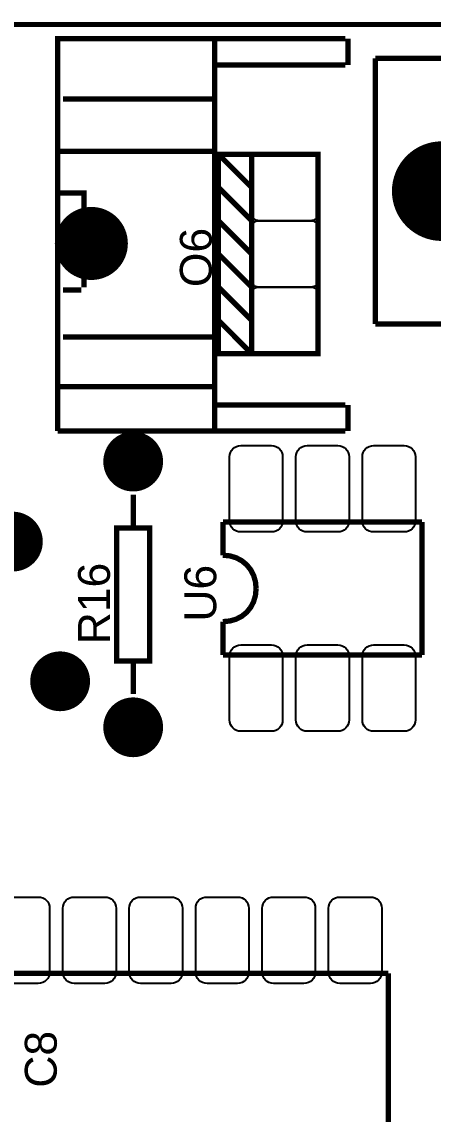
# Model space of a CAD drawing. Header units: inches. Extents: x -2.2 to 2.19, y -1.83 to 1.83.
# Drawn here: x 0.336 to 0.955, y 0.186 to 1.83 of the extents above; entities that cross this region are included whole.
import ezdxf

# ---------------------------------------------------------------- set-up
doc = ezdxf.new("R2010")
doc.units = ezdxf.units.IN
doc.layers.get('0').update_dxf_attribs({"linetype": 'CONTINUOUS'})

# ---------------------------------------------------------------- blocks, each defined once
blk = doc.blocks.new('EPAD')
at = {"const_width": 0.5}
blk.add_lwpolyline([(-0.25, 0, 1), (0.25, 0, 1)], format="xyb", close=True, dxfattribs=at)

msp = doc.modelspace()

# ---------------------------------------------------------------- linework, layer by layer
at = {"const_width": 0.008}
for points in [[(-2.193075, -1.826205), (2.187508, -1.826205), (2.187508, 1.826205), (-2.193075, 1.826205), (-2.193075, -1.826205)], [(-2.193075, -1.826205), (2.187508, -1.826205), (2.187508, 1.826205), (-2.193075, 1.826205), (-2.193075, -1.826205)], [(-2.193075, -1.826205), (2.187508, -1.826205), (2.187508, 1.826205), (-2.193075, 1.826205), (-2.193075, -1.826205)], [(0.390287, 1.214165), (0.390287, 1.804717), (0.823358, 1.804717)], [(0.390287, 1.214165), (0.390287, 1.804717), (0.823358, 1.804717)], [(0.390287, 1.214165), (0.390287, 1.804717), (0.823358, 1.804717)], [(0.827295, 1.765346), (0.827295, 1.804717)], [(0.827295, 1.765346), (0.827295, 1.804717)], [(0.827295, 1.765346), (0.827295, 1.804717)], [(0.626508, 1.214165), (0.626508, 1.80078)], [(0.626508, 1.214165), (0.626508, 1.80078)], [(0.626508, 1.214165), (0.626508, 1.80078)], [(0.868343, 1.37537), (0.868343, 1.77537)], [(1.268343, 1.77537), (0.868343, 1.77537)], [(0.868343, 1.37537), (0.868343, 1.77537)], [(1.268343, 1.77537), (0.868343, 1.77537)], [(0.868343, 1.37537), (0.868343, 1.77537)], [(1.268343, 1.77537), (0.868343, 1.77537)], [(0.823358, 1.765346), (0.626508, 1.765346)], [(0.823358, 1.765346), (0.626508, 1.765346)], [(0.823358, 1.765346), (0.626508, 1.765346)], [(0.398161, 1.714165), (0.626508, 1.714165)], [(0.398161, 1.714165), (0.626508, 1.714165)], [(0.398161, 1.714165), (0.626508, 1.714165)], [(0.394224, 1.635425), (0.626508, 1.635425)], [(0.394224, 1.635425), (0.626508, 1.635425)], [(0.394224, 1.635425), (0.626508, 1.635425)], [(0.682122, 1.330882), (0.782122, 1.330882), (0.782122, 1.630882), (0.682122, 1.630882), (0.682122, 1.330882), (0.632122, 1.330882), (0.632122, 1.630882), (0.682122, 1.630882)], [(0.682122, 1.580882), (0.632122, 1.630882)], [(0.682122, 1.330882), (0.782122, 1.330882), (0.782122, 1.630882), (0.682122, 1.630882), (0.682122, 1.330882), (0.632122, 1.330882), (0.632122, 1.630882), (0.682122, 1.630882)], [(0.682122, 1.580882), (0.632122, 1.630882)], [(0.682122, 1.330882), (0.782122, 1.330882), (0.782122, 1.630882), (0.682122, 1.630882), (0.682122, 1.330882), (0.632122, 1.330882), (0.632122, 1.630882), (0.682122, 1.630882)], [(0.682122, 1.580882), (0.632122, 1.630882)], [(0.682122, 1.530882), (0.632122, 1.580882)], [(0.682122, 1.530882), (0.632122, 1.580882)], [(0.682122, 1.530882), (0.632122, 1.580882)], [(0.433594, 1.572433), (0.394224, 1.572433)], [(0.433594, 1.572433), (0.394224, 1.572433)], [(0.433594, 1.572433), (0.394224, 1.572433)], [(0.429657, 1.430701), (0.429657, 1.466134), (0.472965, 1.466134), (0.472965, 1.529126), (0.433594, 1.529126), (0.429657, 1.529126), (0.429657, 1.572433)], [(0.429657, 1.430701), (0.429657, 1.466134), (0.472965, 1.466134), (0.472965, 1.529126), (0.433594, 1.529126), (0.429657, 1.529126), (0.429657, 1.572433)], [(0.429657, 1.430701), (0.429657, 1.466134), (0.472965, 1.466134), (0.472965, 1.529126), (0.433594, 1.529126), (0.429657, 1.529126), (0.429657, 1.572433)], [(0.682122, 1.480882), (0.632122, 1.530882)], [(0.682122, 1.480882), (0.632122, 1.530882)], [(0.682122, 1.480882), (0.632122, 1.530882)], [(0.682122, 1.430882), (0.632122, 1.480882)], [(0.682122, 1.430882), (0.632122, 1.480882)], [(0.682122, 1.430882), (0.632122, 1.480882)], [(0.398161, 1.426764), (0.42572, 1.426764)], [(0.398161, 1.426764), (0.42572, 1.426764)], [(0.398161, 1.426764), (0.42572, 1.426764)], [(0.682122, 1.380882), (0.632122, 1.430882)], [(0.682122, 1.380882), (0.632122, 1.430882)], [(0.682122, 1.380882), (0.632122, 1.430882)], [(0.682122, 1.330882), (0.632122, 1.380882)], [(0.682122, 1.330882), (0.632122, 1.380882)], [(0.682122, 1.330882), (0.632122, 1.380882)], [(1.268343, 1.37537), (0.868343, 1.37537)], [(1.268343, 1.37537), (0.868343, 1.37537)], [(1.268343, 1.37537), (0.868343, 1.37537)], [(0.398161, 1.355898), (0.626508, 1.355898)], [(0.398161, 1.355898), (0.626508, 1.355898)], [(0.398161, 1.355898), (0.626508, 1.355898)], [(0.394224, 1.281094), (0.622571, 1.281094)], [(0.394224, 1.281094), (0.622571, 1.281094)], [(0.394224, 1.281094), (0.622571, 1.281094)], [(0.823358, 1.253535), (0.626508, 1.253535)], [(0.823358, 1.253535), (0.626508, 1.253535)], [(0.823358, 1.253535), (0.626508, 1.253535)], [(0.827295, 1.214165), (0.827295, 1.253535)], [(0.827295, 1.214165), (0.827295, 1.253535)], [(0.827295, 1.214165), (0.827295, 1.253535)], [(0.390287, 1.214165), (0.823358, 1.214165)], [(0.390287, 1.214165), (0.823358, 1.214165)], [(0.390287, 1.214165), (0.823358, 1.214165)], [(0.503776, 1.068283), (0.503776, 1.118283)], [(0.503776, 1.068283), (0.503776, 1.118283)], [(0.503776, 1.068283), (0.503776, 1.118283)], [(0.478776, 0.868283), (0.528776, 0.868283), (0.528776, 1.068283), (0.478776, 1.068283), (0.478776, 0.868283)], [(0.478776, 0.868283), (0.528776, 0.868283), (0.528776, 1.068283), (0.478776, 1.068283), (0.478776, 0.868283)], [(0.478776, 0.868283), (0.528776, 0.868283), (0.528776, 1.068283), (0.478776, 1.068283), (0.478776, 0.868283)], [(0.638815, 1.027339), (0.638815, 1.077339)], [(0.638815, 1.077339), (0.938815, 1.077339)], [(0.638815, 1.027339), (0.638815, 1.077339)], [(0.638815, 1.077339), (0.938815, 1.077339)], [(0.638815, 1.027339), (0.638815, 1.077339)], [(0.638815, 1.077339), (0.938815, 1.077339)], [(0.938815, 0.877339), (0.938815, 1.077339)], [(0.938815, 0.877339), (0.938815, 1.077339)], [(0.938815, 0.877339), (0.938815, 1.077339)], [(0.688815, 0.977339), (0.687856, 0.987526), (0.685081, 0.996964), (0.680641, 1.005464), (0.67469, 1.012839), (0.66738, 1.018901), (0.658862, 1.023464), (0.64929, 1.026339), (0.638815, 1.027339)], [(0.688815, 0.977339), (0.687856, 0.987526), (0.685081, 0.996964), (0.680641, 1.005464), (0.67469, 1.012839), (0.66738, 1.018901), (0.658862, 1.023464), (0.64929, 1.026339), (0.638815, 1.027339)], [(0.688815, 0.977339), (0.687856, 0.987526), (0.685081, 0.996964), (0.680641, 1.005464), (0.67469, 1.012839), (0.66738, 1.018901), (0.658862, 1.023464), (0.64929, 1.026339), (0.638815, 1.027339)], [(0.688815, 0.977339), (0.687856, 0.966864), (0.685081, 0.957292), (0.680641, 0.948774), (0.67469, 0.941464), (0.66738, 0.935513), (0.658862, 0.931073), (0.64929, 0.928298), (0.638815, 0.927339)], [(0.688815, 0.977339), (0.687856, 0.966864), (0.685081, 0.957292), (0.680641, 0.948774), (0.67469, 0.941464), (0.66738, 0.935513), (0.658862, 0.931073), (0.64929, 0.928298), (0.638815, 0.927339)], [(0.688815, 0.977339), (0.687856, 0.966864), (0.685081, 0.957292), (0.680641, 0.948774), (0.67469, 0.941464), (0.66738, 0.935513), (0.658862, 0.931073), (0.64929, 0.928298), (0.638815, 0.927339)], [(0.638815, 0.877339), (0.638815, 0.927339)], [(0.638815, 0.877339), (0.638815, 0.927339)], [(0.638815, 0.877339), (0.638815, 0.927339)], [(0.503776, 0.818283), (0.503776, 0.868283)], [(0.503776, 0.818283), (0.503776, 0.868283)], [(0.503776, 0.818283), (0.503776, 0.868283)], [(0.638815, 0.877339), (0.938815, 0.877339)], [(0.638815, 0.877339), (0.938815, 0.877339)], [(0.638815, 0.877339), (0.938815, 0.877339)], [(-1.112075, 0.397795), (0.887925, 0.397795)], [(-1.112075, 0.397795), (0.887925, 0.397795)], [(-1.112075, 0.397795), (0.887925, 0.397795)], [(0.887925, 0.397795), (0.887925, -0.102205)], [(0.887925, 0.397795), (0.887925, -0.102205)], [(0.887925, 0.397795), (0.887925, -0.102205)]]:
    msp.add_lwpolyline(points, dxfattribs=at)
for points in [[(0.682122, 1.540882), (0.682122, 1.620882), (0.682172, 1.621921), (0.682321, 1.622926), (0.682563, 1.623893), (0.682894, 1.624817), (0.683308, 1.625694), (0.683803, 1.626518), (0.684372, 1.627285), (0.685013, 1.627991), (0.685719, 1.628631), (0.686486, 1.629201), (0.68731, 1.629695), (0.688187, 1.63011), (0.689111, 1.630441), (0.690078, 1.630683), (0.691083, 1.630831), (0.692122, 1.630882), (0.772122, 1.630882), (0.773161, 1.630831), (0.774167, 1.630683), (0.775133, 1.630441), (0.776057, 1.63011), (0.776934, 1.629695), (0.777758, 1.629201), (0.778525, 1.628631), (0.779231, 1.627991), (0.779872, 1.627285), (0.780441, 1.626518), (0.780936, 1.625694), (0.78135, 1.624817), (0.781681, 1.623893), (0.781923, 1.622926), (0.782072, 1.621921), (0.782122, 1.620882), (0.782122, 1.540882), (0.782072, 1.539843), (0.781923, 1.538837), (0.781681, 1.53787), (0.78135, 1.536946), (0.780936, 1.53607), (0.780441, 1.535246), (0.779872, 1.534478), (0.779231, 1.533772), (0.778525, 1.533132), (0.777758, 1.532563), (0.776934, 1.532069), (0.776057, 1.531654), (0.775133, 1.531323), (0.774167, 1.531081), (0.773161, 1.530932), (0.772122, 1.530882), (0.692122, 1.530882), (0.691083, 1.530932), (0.690078, 1.531081), (0.689111, 1.531323), (0.688187, 1.531654), (0.68731, 1.532069), (0.686486, 1.532563), (0.685719, 1.533132), (0.685013, 1.533772), (0.684372, 1.534478), (0.683803, 1.535246), (0.683308, 1.53607), (0.682894, 1.536946), (0.682563, 1.53787), (0.682321, 1.538837), (0.682172, 1.539843), (0.682122, 1.540882)], [(0.682122, 1.440882), (0.682122, 1.520882), (0.682172, 1.521921), (0.682321, 1.522926), (0.682563, 1.523893), (0.682894, 1.524817), (0.683308, 1.525694), (0.683803, 1.526518), (0.684372, 1.527285), (0.685013, 1.527991), (0.685719, 1.528631), (0.686486, 1.529201), (0.68731, 1.529695), (0.688187, 1.53011), (0.689111, 1.530441), (0.690078, 1.530683), (0.691083, 1.530831), (0.692122, 1.530882), (0.772122, 1.530882), (0.773161, 1.530831), (0.774167, 1.530683), (0.775133, 1.530441), (0.776057, 1.53011), (0.776934, 1.529695), (0.777758, 1.529201), (0.778525, 1.528631), (0.779231, 1.527991), (0.779872, 1.527285), (0.780441, 1.526518), (0.780936, 1.525694), (0.78135, 1.524817), (0.781681, 1.523893), (0.781923, 1.522926), (0.782072, 1.521921), (0.782122, 1.520882), (0.782122, 1.440882), (0.782072, 1.439843), (0.781923, 1.438837), (0.781681, 1.43787), (0.78135, 1.436946), (0.780936, 1.43607), (0.780441, 1.435246), (0.779872, 1.434478), (0.779231, 1.433772), (0.778525, 1.433132), (0.777758, 1.432563), (0.776934, 1.432069), (0.776057, 1.431654), (0.775133, 1.431323), (0.774167, 1.431081), (0.773161, 1.430932), (0.772122, 1.430882), (0.692122, 1.430882), (0.691083, 1.430932), (0.690078, 1.431081), (0.689111, 1.431323), (0.688187, 1.431654), (0.68731, 1.432069), (0.686486, 1.432563), (0.685719, 1.433132), (0.685013, 1.433772), (0.684372, 1.434478), (0.683803, 1.435246), (0.683308, 1.43607), (0.682894, 1.436946), (0.682563, 1.43787), (0.682321, 1.438837), (0.682172, 1.439843), (0.682122, 1.440882)], [(0.682122, 1.340882), (0.682122, 1.420882), (0.682172, 1.421921), (0.682321, 1.422926), (0.682563, 1.423893), (0.682894, 1.424817), (0.683308, 1.425694), (0.683803, 1.426518), (0.684372, 1.427285), (0.685013, 1.427991), (0.685719, 1.428631), (0.686486, 1.429201), (0.68731, 1.429695), (0.688187, 1.43011), (0.689111, 1.430441), (0.690078, 1.430683), (0.691083, 1.430831), (0.692122, 1.430882), (0.772122, 1.430882), (0.773161, 1.430831), (0.774167, 1.430683), (0.775133, 1.430441), (0.776057, 1.43011), (0.776934, 1.429695), (0.777758, 1.429201), (0.778525, 1.428631), (0.779231, 1.427991), (0.779872, 1.427285), (0.780441, 1.426518), (0.780936, 1.425694), (0.78135, 1.424817), (0.781681, 1.423893), (0.781923, 1.422926), (0.782072, 1.421921), (0.782122, 1.420882), (0.782122, 1.340882), (0.782072, 1.339843), (0.781923, 1.338837), (0.781681, 1.33787), (0.78135, 1.336946), (0.780936, 1.33607), (0.780441, 1.335246), (0.779872, 1.334478), (0.779231, 1.333772), (0.778525, 1.333132), (0.777758, 1.332563), (0.776934, 1.332069), (0.776057, 1.331654), (0.775133, 1.331323), (0.774167, 1.331081), (0.773161, 1.330932), (0.772122, 1.330882), (0.692122, 1.330882), (0.691083, 1.330932), (0.690078, 1.331081), (0.689111, 1.331323), (0.688187, 1.331654), (0.68731, 1.332069), (0.686486, 1.332563), (0.685719, 1.333132), (0.685013, 1.333772), (0.684372, 1.334478), (0.683803, 1.335246), (0.683308, 1.33607), (0.682894, 1.336946), (0.682563, 1.33787), (0.682321, 1.338837), (0.682172, 1.339843), (0.682122, 1.340882)], [(0.665815, 1.192339), (0.711815, 1.192339), (0.715291, 1.192), (0.718505, 1.191027), (0.721396, 1.189481), (0.723901, 1.187424), (0.725957, 1.18492), (0.727504, 1.182029), (0.728477, 1.178815), (0.728815, 1.175339), (0.728815, 1.079339), (0.728477, 1.075863), (0.727504, 1.072648), (0.725957, 1.069757), (0.723901, 1.067253), (0.721396, 1.065196), (0.718505, 1.06365), (0.715291, 1.062677), (0.711815, 1.062339), (0.665815, 1.062339), (0.662339, 1.062677), (0.659125, 1.06365), (0.656234, 1.065196), (0.653729, 1.067253), (0.651672, 1.069757), (0.650126, 1.072648), (0.649153, 1.075863), (0.648815, 1.079339), (0.648815, 1.175339), (0.649153, 1.178815), (0.650126, 1.182029), (0.651672, 1.18492), (0.653729, 1.187424), (0.656234, 1.189481), (0.659125, 1.191027), (0.662339, 1.192), (0.665815, 1.192339)], [(0.765815, 1.192339), (0.811815, 1.192339), (0.815291, 1.192), (0.818505, 1.191027), (0.821396, 1.189481), (0.823901, 1.187424), (0.825957, 1.18492), (0.827504, 1.182029), (0.828477, 1.178815), (0.828815, 1.175339), (0.828815, 1.079339), (0.828477, 1.075863), (0.827504, 1.072648), (0.825957, 1.069757), (0.823901, 1.067253), (0.821396, 1.065196), (0.818505, 1.06365), (0.815291, 1.062677), (0.811815, 1.062339), (0.765815, 1.062339), (0.762339, 1.062677), (0.759125, 1.06365), (0.756234, 1.065196), (0.753729, 1.067253), (0.751672, 1.069757), (0.750126, 1.072648), (0.749153, 1.075863), (0.748815, 1.079339), (0.748815, 1.175339), (0.749153, 1.178815), (0.750126, 1.182029), (0.751672, 1.18492), (0.753729, 1.187424), (0.756234, 1.189481), (0.759125, 1.191027), (0.762339, 1.192), (0.765815, 1.192339)], [(0.865815, 1.192339), (0.911815, 1.192339), (0.915291, 1.192), (0.918505, 1.191027), (0.921396, 1.189481), (0.923901, 1.187424), (0.925957, 1.18492), (0.927504, 1.182029), (0.928477, 1.178815), (0.928815, 1.175339), (0.928815, 1.079339), (0.928477, 1.075863), (0.927504, 1.072648), (0.925957, 1.069757), (0.923901, 1.067253), (0.921396, 1.065196), (0.918505, 1.06365), (0.915291, 1.062677), (0.911815, 1.062339), (0.865815, 1.062339), (0.862339, 1.062677), (0.859125, 1.06365), (0.856234, 1.065196), (0.853729, 1.067253), (0.851672, 1.069757), (0.850126, 1.072648), (0.849153, 1.075863), (0.848815, 1.079339), (0.848815, 1.175339), (0.849153, 1.178815), (0.850126, 1.182029), (0.851672, 1.18492), (0.853729, 1.187424), (0.856234, 1.189481), (0.859125, 1.191027), (0.862339, 1.192), (0.865815, 1.192339)], [(0.665815, 0.892339), (0.711815, 0.892339), (0.715291, 0.892), (0.718505, 0.891027), (0.721396, 0.889481), (0.723901, 0.887424), (0.725957, 0.88492), (0.727504, 0.882029), (0.728477, 0.878815), (0.728815, 0.875339), (0.728815, 0.779339), (0.728477, 0.775863), (0.727504, 0.772648), (0.725957, 0.769757), (0.723901, 0.767253), (0.721396, 0.765196), (0.718505, 0.76365), (0.715291, 0.762677), (0.711815, 0.762339), (0.665815, 0.762339), (0.662339, 0.762677), (0.659125, 0.76365), (0.656234, 0.765196), (0.653729, 0.767253), (0.651672, 0.769757), (0.650126, 0.772648), (0.649153, 0.775863), (0.648815, 0.779339), (0.648815, 0.875339), (0.649153, 0.878815), (0.650126, 0.882029), (0.651672, 0.88492), (0.653729, 0.887424), (0.656234, 0.889481), (0.659125, 0.891027), (0.662339, 0.892), (0.665815, 0.892339)], [(0.765815, 0.892339), (0.811815, 0.892339), (0.815291, 0.892), (0.818505, 0.891027), (0.821396, 0.889481), (0.823901, 0.887424), (0.825957, 0.88492), (0.827504, 0.882029), (0.828477, 0.878815), (0.828815, 0.875339), (0.828815, 0.779339), (0.828477, 0.775863), (0.827504, 0.772648), (0.825957, 0.769757), (0.823901, 0.767253), (0.821396, 0.765196), (0.818505, 0.76365), (0.815291, 0.762677), (0.811815, 0.762339), (0.765815, 0.762339), (0.762339, 0.762677), (0.759125, 0.76365), (0.756234, 0.765196), (0.753729, 0.767253), (0.751672, 0.769757), (0.750126, 0.772648), (0.749153, 0.775863), (0.748815, 0.779339), (0.748815, 0.875339), (0.749153, 0.878815), (0.750126, 0.882029), (0.751672, 0.88492), (0.753729, 0.887424), (0.756234, 0.889481), (0.759125, 0.891027), (0.762339, 0.892), (0.765815, 0.892339)], [(0.865815, 0.892339), (0.911815, 0.892339), (0.915291, 0.892), (0.918505, 0.891027), (0.921396, 0.889481), (0.923901, 0.887424), (0.925957, 0.88492), (0.927504, 0.882029), (0.928477, 0.878815), (0.928815, 0.875339), (0.928815, 0.779339), (0.928477, 0.775863), (0.927504, 0.772648), (0.925957, 0.769757), (0.923901, 0.767253), (0.921396, 0.765196), (0.918505, 0.76365), (0.915291, 0.762677), (0.911815, 0.762339), (0.865815, 0.762339), (0.862339, 0.762677), (0.859125, 0.76365), (0.856234, 0.765196), (0.853729, 0.767253), (0.851672, 0.769757), (0.850126, 0.772648), (0.849153, 0.775863), (0.848815, 0.779339), (0.848815, 0.875339), (0.849153, 0.878815), (0.850126, 0.882029), (0.851672, 0.88492), (0.853729, 0.887424), (0.856234, 0.889481), (0.859125, 0.891027), (0.862339, 0.892), (0.865815, 0.892339)], [(0.460925, 0.382795), (0.414925, 0.382795), (0.411449, 0.383133), (0.408235, 0.384107), (0.405344, 0.385653), (0.402839, 0.387709), (0.400783, 0.390214), (0.399237, 0.393105), (0.398263, 0.396319), (0.397925, 0.399795), (0.397925, 0.495795), (0.398263, 0.499271), (0.399237, 0.502485), (0.400783, 0.505376), (0.402839, 0.507881), (0.405344, 0.509938), (0.408235, 0.511484), (0.411449, 0.512457), (0.414925, 0.512795), (0.460925, 0.512795), (0.464401, 0.512457), (0.467615, 0.511484), (0.470506, 0.509938), (0.473011, 0.507881), (0.475068, 0.505376), (0.476614, 0.502485), (0.477587, 0.499271), (0.477925, 0.495795), (0.477925, 0.399795), (0.477587, 0.396319), (0.476614, 0.393105), (0.475068, 0.390214), (0.473011, 0.387709), (0.470506, 0.385653), (0.467615, 0.384107), (0.464401, 0.383133), (0.460925, 0.382795)], [(0.560925, 0.382795), (0.514925, 0.382795), (0.511449, 0.383133), (0.508235, 0.384107), (0.505344, 0.385653), (0.502839, 0.387709), (0.500783, 0.390214), (0.499237, 0.393105), (0.498263, 0.396319), (0.497925, 0.399795), (0.497925, 0.495795), (0.498263, 0.499271), (0.499237, 0.502485), (0.500783, 0.505376), (0.502839, 0.507881), (0.505344, 0.509938), (0.508235, 0.511484), (0.511449, 0.512457), (0.514925, 0.512795), (0.560925, 0.512795), (0.564401, 0.512457), (0.567615, 0.511484), (0.570506, 0.509938), (0.573011, 0.507881), (0.575068, 0.505376), (0.576614, 0.502485), (0.577587, 0.499271), (0.577925, 0.495795), (0.577925, 0.399795), (0.577587, 0.396319), (0.576614, 0.393105), (0.575068, 0.390214), (0.573011, 0.387709), (0.570506, 0.385653), (0.567615, 0.384107), (0.564401, 0.383133), (0.560925, 0.382795)], [(0.660925, 0.382795), (0.614925, 0.382795), (0.611449, 0.383133), (0.608235, 0.384107), (0.605344, 0.385653), (0.602839, 0.387709), (0.600783, 0.390214), (0.599237, 0.393105), (0.598263, 0.396319), (0.597925, 0.399795), (0.597925, 0.495795), (0.598263, 0.499271), (0.599237, 0.502485), (0.600783, 0.505376), (0.602839, 0.507881), (0.605344, 0.509938), (0.608235, 0.511484), (0.611449, 0.512457), (0.614925, 0.512795), (0.660925, 0.512795), (0.664401, 0.512457), (0.667615, 0.511484), (0.670506, 0.509938), (0.673011, 0.507881), (0.675068, 0.505376), (0.676614, 0.502485), (0.677587, 0.499271), (0.677925, 0.495795), (0.677925, 0.399795), (0.677587, 0.396319), (0.676614, 0.393105), (0.675068, 0.390214), (0.673011, 0.387709), (0.670506, 0.385653), (0.667615, 0.384107), (0.664401, 0.383133), (0.660925, 0.382795)], [(0.760925, 0.382795), (0.714925, 0.382795), (0.711449, 0.383133), (0.708235, 0.384107), (0.705344, 0.385653), (0.702839, 0.387709), (0.700783, 0.390214), (0.699237, 0.393105), (0.698263, 0.396319), (0.697925, 0.399795), (0.697925, 0.495795), (0.698263, 0.499271), (0.699237, 0.502485), (0.700783, 0.505376), (0.702839, 0.507881), (0.705344, 0.509938), (0.708235, 0.511484), (0.711449, 0.512457), (0.714925, 0.512795), (0.760925, 0.512795), (0.764401, 0.512457), (0.767615, 0.511484), (0.770506, 0.509938), (0.773011, 0.507881), (0.775068, 0.505376), (0.776614, 0.502485), (0.777587, 0.499271), (0.777925, 0.495795), (0.777925, 0.399795), (0.777587, 0.396319), (0.776614, 0.393105), (0.775068, 0.390214), (0.773011, 0.387709), (0.770506, 0.385653), (0.767615, 0.384107), (0.764401, 0.383133), (0.760925, 0.382795)], [(0.860925, 0.382795), (0.814925, 0.382795), (0.811449, 0.383133), (0.808235, 0.384107), (0.805344, 0.385653), (0.802839, 0.387709), (0.800783, 0.390214), (0.799237, 0.393105), (0.798263, 0.396319), (0.797925, 0.399795), (0.797925, 0.495795), (0.798263, 0.499271), (0.799237, 0.502485), (0.800783, 0.505376), (0.802839, 0.507881), (0.805344, 0.509938), (0.808235, 0.511484), (0.811449, 0.512457), (0.814925, 0.512795), (0.860925, 0.512795), (0.864401, 0.512457), (0.867615, 0.511484), (0.870506, 0.509938), (0.873011, 0.507881), (0.875068, 0.505376), (0.876614, 0.502485), (0.877587, 0.499271), (0.877925, 0.495795), (0.877925, 0.399795), (0.877587, 0.396319), (0.876614, 0.393105), (0.875068, 0.390214), (0.873011, 0.387709), (0.870506, 0.385653), (0.867615, 0.384107), (0.864401, 0.383133), (0.860925, 0.382795)]]:
    msp.add_lwpolyline(points, close=True)
msp.add_lwpolyline([(0.314925, 0.512795), (0.360925, 0.512795), (0.364401, 0.512457), (0.367615, 0.511484), (0.370506, 0.509938), (0.373011, 0.507881), (0.375068, 0.505376), (0.376614, 0.502485), (0.377587, 0.499271), (0.377925, 0.495795), (0.377925, 0.399795), (0.377587, 0.396319), (0.376614, 0.393105), (0.375068, 0.390214), (0.373011, 0.387709), (0.370506, 0.385653), (0.367615, 0.384107), (0.364401, 0.383133), (0.360925, 0.382795), (0.360925, 0.382795), (0.314925, 0.382795)])

# ---------------------------------------------------------------- block references
for p, xscale, yscale in [((0.968343, 1.57537), 0.15, 0.15), ((0.440783, 1.49663), 0.11, 0.11), ((0.503776, 1.168283), 0.09, 0.09), ((0.322673, 1.047811), 0.09, 0.09), ((0.393797, 0.837519), 0.09, 0.09), ((0.503776, 0.768283), 0.09, 0.09)]:
    msp.add_blockref('EPAD', p, dxfattribs=dict(xscale=xscale, yscale=yscale))

# ---------------------------------------------------------------- texts
at = {"width": 1.041667}
for s, p in [('Q6', (0.622122, 1.430882)), ('Q6', (0.622122, 1.430882)), ('Q6', (0.622122, 1.430882)), ('R16', (0.468776, 0.893283)), ('R16', (0.468776, 0.893283)), ('R16', (0.468776, 0.893283)), ('U6', (0.628815, 0.927339)), ('U6', (0.628815, 0.927339)), ('U6', (0.628815, 0.927339)), ('C8', (0.388657, 0.225764)), ('C8', (0.388657, 0.225764)), ('C8', (0.388657, 0.225764))]:
    msp.add_text(s, height=0.048, rotation=90, dxfattribs=at).set_placement(p)

doc.saveas('drawing.dxf')
